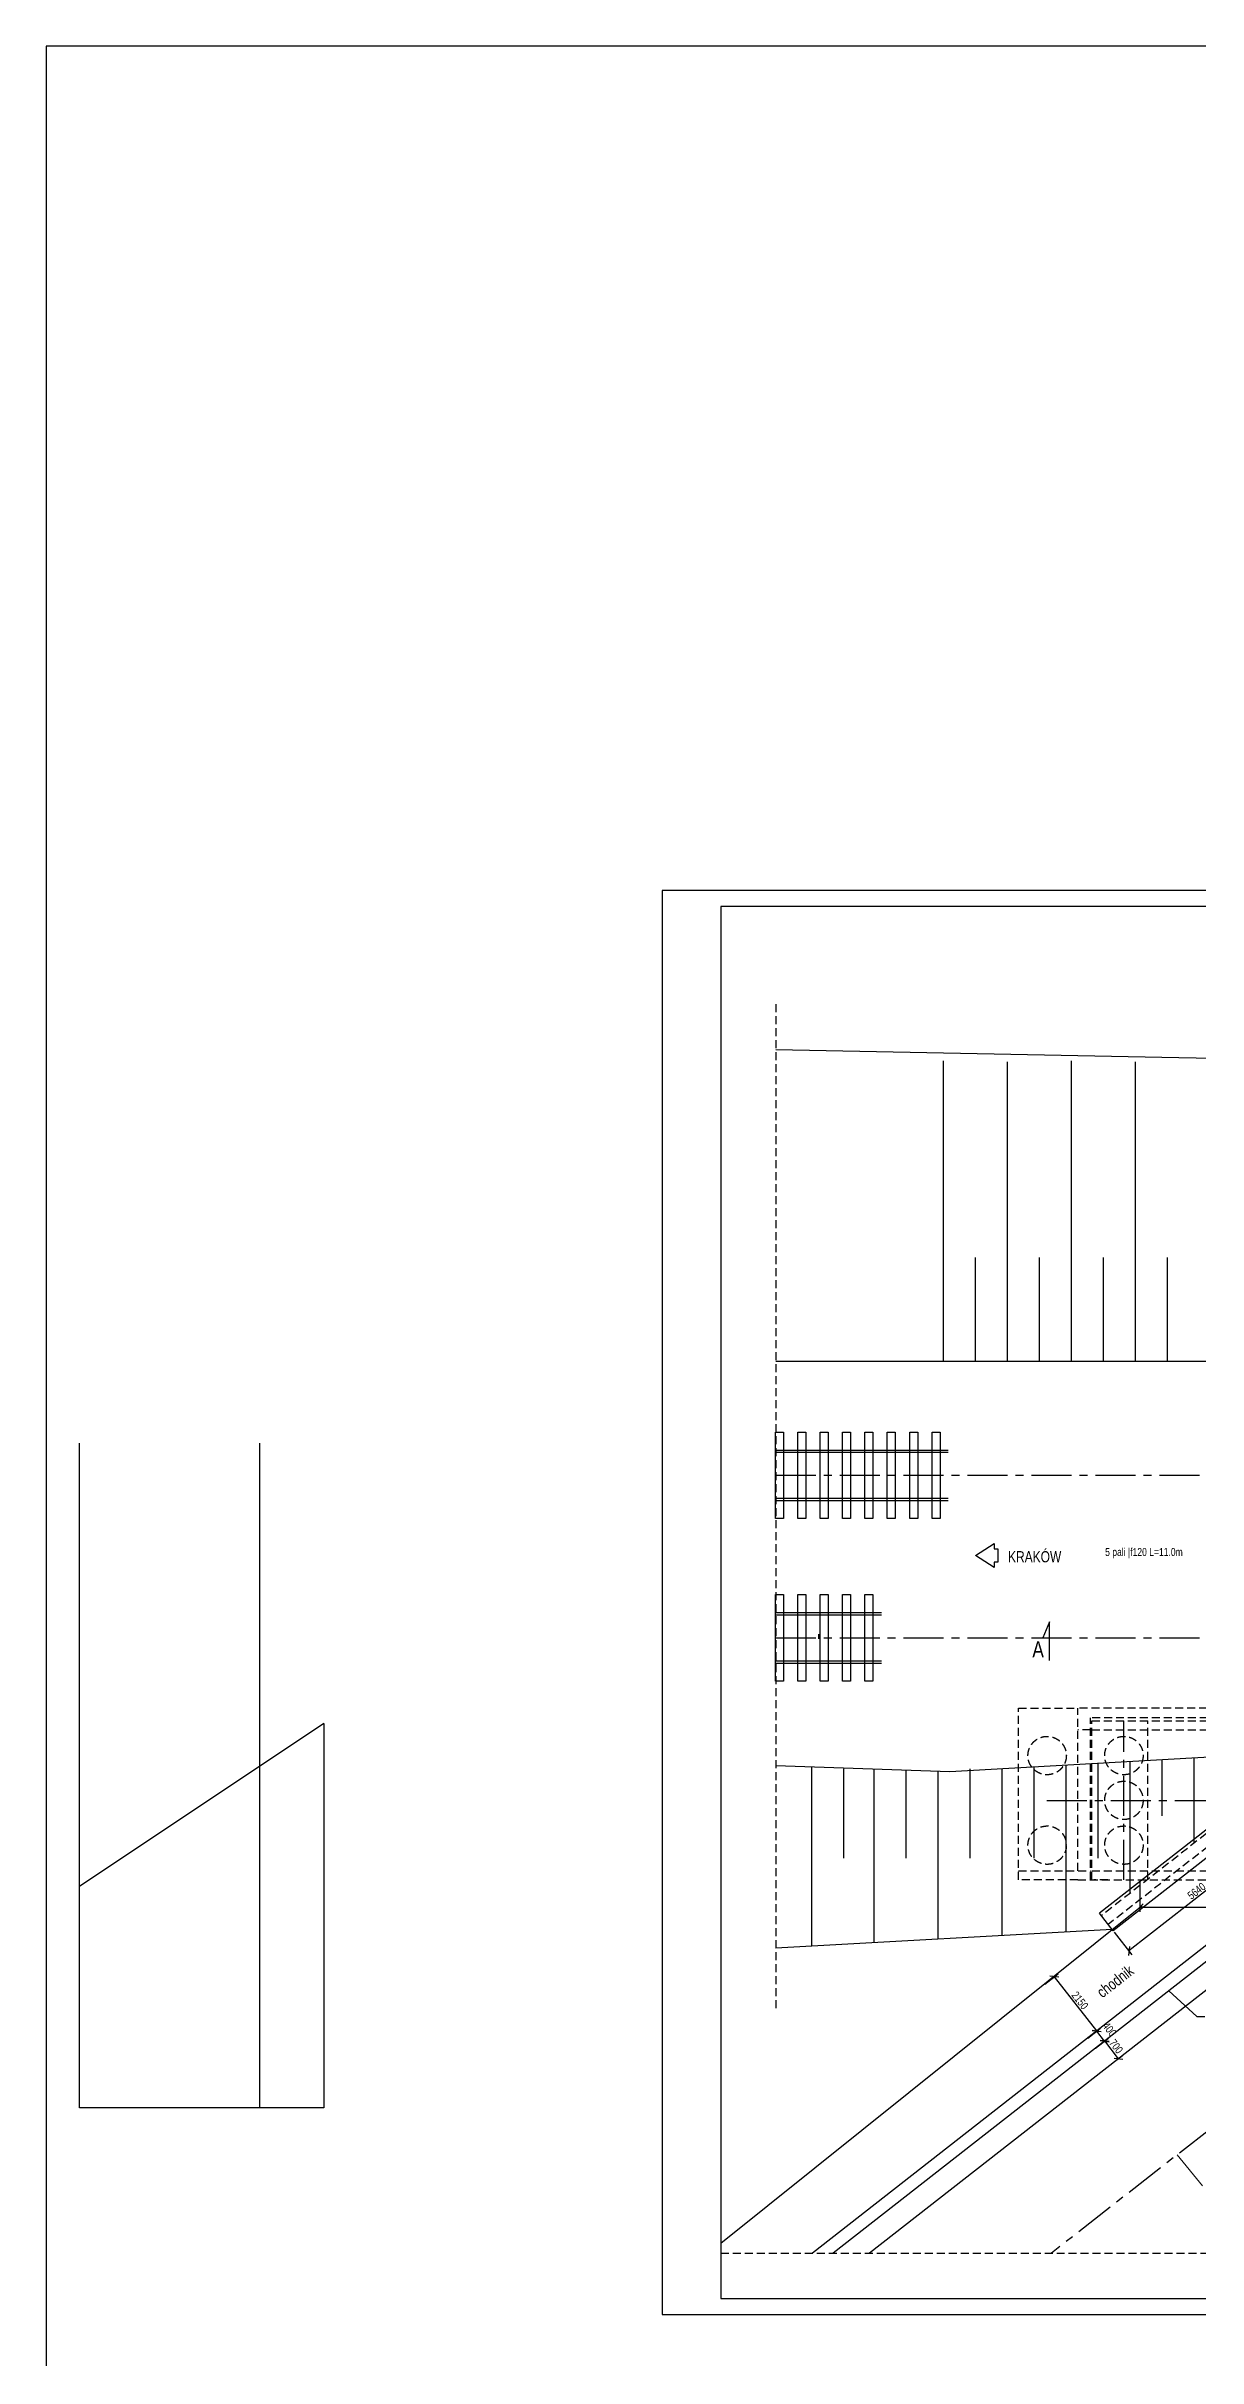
# Model space of a CAD drawing. Header units: millimetres. Extents: x -1069826 to 2704411, y -432732 to 412301.
# Drawn here: x 405111 to 441120, y 10285 to 82520 of the extents above; entities that cross this region are included whole.
import ezdxf
from ezdxf.enums import TextEntityAlignment as Align

# ---------------------------------------------------------------- set-up
doc = ezdxf.new("R2010")
doc.units = ezdxf.units.MM
doc.header["$LTSCALE"] = 1000
doc.header["$MEASUREMENT"] = 0
doc.linetypes.add('CENTER', pattern=[2, 1.25, -0.25, 0.25, -0.25])
doc.linetypes.add('HIDDEN', pattern=[0.375, 0.25, -0.125])
for name, color, linetype in [('0-RAM-L', 7, 'Continuous'), ('0-T', 7, 'Continuous'), ('61_RZEDNE-T', 7, 'Continuous'), ('AAA_WIADUKT', 7, 'Continuous'), ('DROGO-T', 7, 'Continuous'), ('DROGOWA', 7, 'Continuous')]:
    doc.layers.add(name, color=color, linetype=linetype)
doc.styles.add('CDMSTYLE', font='CDMSIMPL', dxfattribs={"width": 0.8, "bigfont": 'CDMBIGPL'})
doc.dimstyles.new('CDMOG-MM-100', dxfattribs={"dimscale": 100, "dimtxt": 2.5, "dimasz": 2, "dimexe": 1.5, "dimexo": 3, "dimgap": 0.5, "dimtad": 1, "dimdec": 0, "dimrnd": 1, "dimzin": 1, "dimdsep": 46, "dimtxsty": 'CDMSTYLE', "dimblk": 'OBLIQUE', "dimblk1": 'OBLIQUE', "dimblk2": 'OBLIQUE', "dimsah": 1, "dimcen": -2.5, "dimclrd": 9, "dimclre": 9, "dimclrt": 9, "dimadec": 0, "dimazin": 0, "dimtfac": 1, "dimtmove": 2, "dimatfit": 3, "dimldrblk": 'OBLIQUE', "dimfxl": 1, "dimtvp": 1, "dimtolj": 1, "dimtzin": 0, "dimarcsym": 0})
doc.dimstyles.new('CDMOG-MM-100$2', dxfattribs={"dimscale": 100, "dimtxt": 2.5, "dimasz": 2, "dimexe": 1.5, "dimexo": 5, "dimgap": 0.5, "dimtad": 1, "dimdec": 0, "dimrnd": 1, "dimzin": 1, "dimdsep": 46, "dimtxsty": 'CDMSTYLE', "dimblk": 'OBLIQUE', "dimblk1": 'CLOSED', "dimblk2": 'CLOSED', "dimsah": 1, "dimtsz": 1, "dimcen": -2.5, "dimclrd": 9, "dimclre": 9, "dimclrt": 9, "dimadec": 0, "dimazin": 0, "dimtfac": 1, "dimtmove": 2, "dimatfit": 3, "dimldrblk": 'CLOSED', "dimfxl": 1, "dimtvp": 1, "dimtolj": 1, "dimtzin": 0, "dimarcsym": 0})

# ---------------------------------------------------------------- blocks, each defined once
blk = doc.blocks.new('*D627')
at = {"color": 9, "linetype": 'ByBlock', "transparency": 16777216}
blk.add_arc((461161, 32784), 3007, 0, 37.99328, dxfattribs=at)
for points in [[(463628, 34457), (463680, 34498), (463531, 34635)], [(464202, 32984), (464135, 32984), (464168, 32784)]]:
    blk.add_solid(points, dxfattribs=at)
at = {"layer": 'Defpoints', "color": 0, "linetype": 'ByBlock', "transparency": 16777216}
for p in [(488819, 54388), (464095, 33443), (427923, 32784), (508072, 32784), (436541, 13553)]:
    blk.add_point(p, dxfattribs=at)
at = {"color": 9, "linetype": 'ByBlock', "transparency": 16777216, "insert": (464070, 34075), "char_height": 250, "attachment_point": 5, "rotation": 293.94536, "style": 'CDMSTYLE'}
blk.add_mtext('\\A1;38°', dxfattribs=at)
blk = doc.blocks.new('_CLOSED')
at = {"color": 0, "linetype": 'ByBlock'}
for p, q in [((-1, 0.17), (0, 0)), ((-1, 0.17), (-1, -0.17)), ((0, 0), (-1, -0.17))]:
    blk.add_line(p, q, dxfattribs=at)
blk = doc.blocks.new('_OBLIQUE')
at = {"color": 0, "linetype": 'ByBlock'}
blk.add_line((-0.5, -0.5), (0.5, 0.5), dxfattribs=at)
blk = doc.blocks.new('*D628')
at = {"color": 9, "linetype": 'ByBlock', "transparency": 16777216}
blk.add_arc((467665, 37864), 3487, 0, 37.99328, dxfattribs=at)
for points in [[(470510, 39832), (470563, 39873), (470413, 40011)], [(471186, 38064), (471119, 38064), (471152, 37864)]]:
    blk.add_solid(points, dxfattribs=at)
at = {"layer": 'Defpoints', "color": 0, "linetype": 'ByBlock', "transparency": 16777216}
for p in [(488819, 54388), (471067, 38628), (427923, 37864), (508072, 37864), (436541, 13553)]:
    blk.add_point(p, dxfattribs=at)
at = {"color": 9, "linetype": 'ByBlock', "transparency": 16777216, "insert": (471128, 39056), "char_height": 250, "attachment_point": 5, "rotation": 288.99664, "style": 'CDMSTYLE'}
blk.add_mtext('\\A1;38°', dxfattribs=at)
blk = doc.blocks.new('*D632')
at = {"color": 9, "linetype": 'ByBlock', "transparency": 16777216}
for p, q in [((439311, 25174), (439311, 24220)), ((470311, 25174), (470311, 24220)), ((439311, 24370), (470311, 24370))]:
    blk.add_line(p, q, dxfattribs=at)
at = {"layer": 'Defpoints', "color": 0, "linetype": 'ByBlock', "transparency": 16777216}
for p in [(439311, 25474), (470311, 25474), (470311, 24370)]:
    blk.add_point(p, dxfattribs=at)
at = {"color": 9, "linetype": 'ByBlock', "transparency": 16777216, "xscale": 200, "yscale": 200, "zscale": 200, "rotation": 180}
blk.add_blockref('_OBLIQUE', (439311, 24370), dxfattribs=at)
at = {"color": 9, "linetype": 'ByBlock', "transparency": 16777216, "xscale": 200, "yscale": 200, "zscale": 200}
blk.add_blockref('_OBLIQUE', (470311, 24370), dxfattribs=at)
at = {"color": 9, "linetype": 'ByBlock', "transparency": 16777216, "insert": (454811, 24545), "char_height": 250, "attachment_point": 5, "style": 'CDMSTYLE'}
blk.add_mtext('\\A1;31000', dxfattribs=at)
blk = doc.blocks.new('*D634')
at = {"color": 9, "linetype": 'ByBlock', "transparency": 16777216}
for p, q in [((444569, 25151), (444741, 25284)), ((445050, 24638), (444623, 25192)), ((444997, 24597), (445169, 24730))]:
    blk.add_line(p, q, dxfattribs=at)
at = {"layer": 'Defpoints', "color": 0, "linetype": 'ByBlock', "transparency": 16777216}
for p in [(444332, 24968), (444623, 25192), (444760, 24414)]:
    blk.add_point(p, dxfattribs=at)
at = {"color": 9, "linetype": 'ByBlock', "transparency": 16777216, "xscale": 200, "yscale": 200, "zscale": 200}
for p, rotation in [((444623, 25192), 127.6718535673757), ((445050, 24638), 307.6718535673757)]:
    blk.add_blockref('_OBLIQUE', p, dxfattribs=dict(at, rotation=rotation))
at = {"color": 9, "linetype": 'ByBlock', "transparency": 16777216, "insert": (444975, 25022), "char_height": 250, "attachment_point": 5, "rotation": 307.67185, "style": 'CDMSTYLE'}
blk.add_mtext('\\A1;700', dxfattribs=at)
blk = doc.blocks.new('*D638')
at = {"color": 9, "linetype": 'ByBlock', "transparency": 16777216}
for p, q in [((444086, 25281), (444489, 25591)), ((444614, 25183), (444370, 25500)), ((444330, 24964), (444733, 25274))]:
    blk.add_line(p, q, dxfattribs=at)
at = {"layer": 'Defpoints', "color": 0, "linetype": 'ByBlock', "transparency": 16777216}
for p in [(444370, 25500), (443848, 25098), (444093, 24781)]:
    blk.add_point(p, dxfattribs=at)
at = {"color": 9, "linetype": 'ByBlock', "transparency": 16777216, "xscale": 200, "yscale": 200, "zscale": 200}
for p, rotation in [((444370, 25500), 127.6182843660965), ((444614, 25183), 307.6182843660965)]:
    blk.add_blockref('_OBLIQUE', p, dxfattribs=dict(at, rotation=rotation))
at = {"color": 9, "linetype": 'ByBlock', "transparency": 16777216, "insert": (444769, 25555), "char_height": 250, "attachment_point": 5, "rotation": 307.61828, "style": 'CDMSTYLE'}
blk.add_mtext('\\A1;400', dxfattribs=at)
blk = doc.blocks.new('*D639')
at = {"color": 9, "linetype": 'ByBlock', "transparency": 16777216}
for p, q in [((442751, 26969), (443163, 27291)), ((444368, 25504), (443045, 27198)), ((444075, 25275), (444486, 25596))]:
    blk.add_line(p, q, dxfattribs=at)
at = {"layer": 'Defpoints', "color": 0, "linetype": 'ByBlock', "transparency": 16777216}
for p in [(442515, 26784), (443045, 27198), (443838, 25090)]:
    blk.add_point(p, dxfattribs=at)
at = {"color": 9, "linetype": 'ByBlock', "transparency": 16777216, "xscale": 200, "yscale": 200, "zscale": 200}
for p, rotation in [((443045, 27198), 127.9932772982286), ((444368, 25504), 307.9932772982286)]:
    blk.add_blockref('_OBLIQUE', p, dxfattribs=dict(at, rotation=rotation))
at = {"color": 9, "linetype": 'ByBlock', "transparency": 16777216, "insert": (443844, 26459), "char_height": 250, "attachment_point": 5, "rotation": 307.99328, "style": 'CDMSTYLE'}
blk.add_mtext('\\A1;2150', dxfattribs=at)
blk = doc.blocks.new('*D879')
at = {"color": 9, "linetype": 'ByBlock', "transparency": 16777216}
for p, q in [((443411, 26470), (438966, 22998)), ((438505, 23588), (439058, 22879))]:
    blk.add_line(p, q, dxfattribs=at)
at = {"layer": 'Defpoints', "color": 0, "linetype": 'ByBlock', "transparency": 16777216}
for p in [(442765, 27297), (438320, 23825), (438966, 22998)]:
    blk.add_point(p, dxfattribs=at)
at = {"color": 9, "linetype": 'ByBlock', "transparency": 16777216, "xscale": 200, "yscale": 200, "zscale": 200}
for p, rotation in [((443411, 26470), 37.99327729822876), ((438966, 22998), 217.9932772982288)]:
    blk.add_blockref('_OBLIQUE', p, dxfattribs=dict(at, rotation=rotation))
at = {"color": 9, "linetype": 'ByBlock', "transparency": 16777216, "insert": (441081, 24871), "char_height": 250, "attachment_point": 5, "rotation": 37.99328, "style": 'CDMSTYLE'}
blk.add_mtext('\\A1;5640', dxfattribs=at)

msp = doc.modelspace()

# ---------------------------------------------------------------- linework, layer by layer
at = {"color": 4, "linetype": 'Continuous'}
msp.add_lwpolyline([(405110.9164, -105857.2506), (868914.3571, -105857.2506), (868914.3571, 82519.943), (405110.9164, 82519.943)], close=True, dxfattribs=at)
at = {"layer": '0-RAM-L', "color": 3, "linetype": 'Continuous'}
for points in [[(424374.6085, 11639.6098), (510645.0912, 11639.6098), (510645.0912, 56135.9303), (424374.6085, 56135.9303)], [(426207.1096, 12139.6098), (510145.0912, 12139.6098), (510145.0912, 55635.9303), (426207.1096, 55635.9303)]]:
    msp.add_lwpolyline(points, close=True, dxfattribs=at)
at = {"layer": '0-T', "color": 9, "linetype": 'HIDDEN'}
for p, q in [((427922.5601, 52586.7137), (427922.5601, 21194.1137)), ((426207.1096, 13553.3573), (471005.9452, 13553.3573))]:
    msp.add_line(p, q, dxfattribs=at)
at = {"layer": '0-T', "color": 9, "linetype": 'Continuous'}
for p, q in [((433172.923, 41420.3129), (433172.923, 50817.9072)), ((435172.923, 41420.3129), (435172.923, 50777.5391)), ((437172.923, 41420.3129), (437172.923, 50817.9072)), ((439172.923, 41420.3129), (439172.923, 50777.5391)), ((434172.923, 41420.3129), (434172.923, 44672.7087)), ((436172.923, 41420.3129), (436172.923, 44672.7087)), ((438172.923, 41420.3129), (438172.923, 44672.7087)), ((440172.923, 41420.3129), (440172.923, 44672.7087)), ((450673.5781, 41420.3129), (427922.5601, 41420.3129)), ((429272.322, 32753.998), (429272.322, 32893.587)), ((438991.4097, 28912.6972), (438991.4097, 24793.5405)), ((439991.4097, 28968.7067), (439991.4097, 27218.9492)), ((440991.4097, 29024.7162), (440991.4097, 26355.7339)), ((429036.517, 28747.7898), (429036.517, 23148.7701)), ((430036.517, 28686.6071), (430036.517, 25901.4079)), ((430991.4097, 28679.8361), (430991.4097, 23257.2212)), ((431991.4097, 28645.0753), (431991.4097, 25901.4079)), ((432991.4097, 28610.3145), (432991.4097, 23368.1747)), ((433991.4097, 28686.6071), (433991.4097, 25901.4079)), ((434991.4097, 28688.6593), (434991.4097, 23479.1282)), ((435991.4097, 28744.6688), (435991.4097, 25901.4079)), ((436991.4097, 28800.6783), (436991.4097, 23590.0817)), ((437991.4097, 28856.6878), (437991.4097, 25901.4079))]:
    msp.add_line(p, q, dxfattribs=at)
at = {"layer": '0-T', "color": 1, "linetype": 'Continuous'}
for p, q in [((413789.6449, 30100.6853), (406149.6449, 25007.352)), ((445697.2085, 29270.0766), (439419.4892, 24366.5708))]:
    msp.add_line(p, q, dxfattribs=at)
at = {"layer": '0-T', "color": 3, "linetype": 'Continuous'}
msp.add_lwpolyline([(434866.8174, 35150.8874), (434748.2874, 35150.8874), (434748.2874, 34984.2207), (434164.954, 35359.2207), (434748.2874, 35734.2207), (434748.2874, 35567.5541), (434866.8174, 35567.5541), (434866.8174, 35150.8874)], dxfattribs=at)
at = {"layer": '61_RZEDNE-T', "color": 9, "linetype": 'Continuous', "flags": 128}
for points in [[(459622.2455, 48927.4973), (452281.2193, 50674.4329), (439997.0248, 50922.3779), (427922.5601, 51155.6357)], [(444260.4976, 29207.8161), (433362.3926, 28597.4189), (427922.5601, 28786.5118)], [(438444.4122, 23670.6895), (427922.5601, 23086.9714)]]:
    msp.add_lwpolyline(points, dxfattribs=at)
at = {"layer": '61_RZEDNE-T', "color": 40, "linetype": 'HIDDEN'}
for centre in [(436409.3048, 29103.7925), (438809.3048, 29103.7925), (438809.3048, 27703.7925), (436409.3048, 26303.7925), (438809.3048, 26303.7925)]:
    msp.add_circle(centre, 600, dxfattribs=at)
at = {"layer": 'AAA_WIADUKT', "color": 9, "linetype": 'Continuous', "lineweight": 25}
for p, q in [((481346.6822, 54387.6234), (429068.5627, 13553.3573)), ((481996.4875, 54387.6234), (429718.368, 13553.3573)), ((427922.5601, 38651.2925), (433310.3584, 38651.2925)), ((427922.5601, 38581.2925), (433310.3584, 38581.2925)), ((427922.5601, 37146.2925), (433310.3584, 37146.2925)), ((427922.5601, 37076.2925), (433310.3584, 37076.2925)), ((427922.5601, 33571.2925), (431230.6721, 33571.2925)), ((427922.5601, 33501.2925), (431230.6721, 33501.2925)), ((427922.5601, 32066.2925), (431230.6721, 32066.2925)), ((427922.5601, 31996.2925), (431230.6721, 31996.2925))]:
    msp.add_line(p, q, dxfattribs=at)
at = {"layer": 'AAA_WIADUKT', "color": 1, "linetype": 'Continuous', "lineweight": 25}
for p, q in [((483133.6468, 54387.6234), (430855.5272, 13553.3573)), ((477853.9788, 54387.6234), (438473.7897, 23627.888)), ((443963.2166, 28803.8925), (438042.8914, 24179.5461))]:
    msp.add_line(p, q, dxfattribs=at)
at = {"layer": 'AAA_WIADUKT', "color": 2, "linetype": 'CENTER', "lineweight": 25}
for p, q in [((488819.4431, 54387.6234), (436541.3235, 13553.3573)), ((427922.5601, 37863.7925), (508072.2176, 37863.7925)), ((427922.5601, 32783.7925), (508072.2176, 32783.7925))]:
    msp.add_line(p, q, dxfattribs=at)
at = {"layer": 'AAA_WIADUKT', "color": 40, "linetype": 'HIDDEN', "lineweight": 25}
for p, q in [((435509.3048, 30583.7925), (437369.3048, 30583.7925)), ((437809.3048, 30190.7925), (473009.3048, 30190.7925)), ((437809.3048, 29910.7925), (470809.3048, 29910.7925)), ((435509.3048, 25503.7925), (437769.3048, 25503.7925)), ((437809.3048, 25503.7925), (470809.3048, 25503.7925)), ((437369.3048, 25223.7925), (473009.3048, 25223.7925))]:
    msp.add_line(p, q, dxfattribs=at)
at = {"layer": 'AAA_WIADUKT', "color": 40, "linetype": 'HIDDEN'}
for p, q in [((435509.3048, 25223.7925), (435509.3048, 30583.7925)), ((442542.322, 30583.7925), (437369.3048, 30583.7925)), ((437369.3048, 25503.7925), (437369.3048, 30583.7925)), ((437769.3048, 29910.7925), (437369.3048, 29910.7925)), ((442562.322, 30283.7925), (437769.3048, 30283.7925)), ((437769.3048, 25223.7925), (437769.3048, 30283.7925)), ((437809.3048, 25223.7925), (437809.3048, 30190.7925)), ((439559.3048, 25223.7925), (439559.3048, 30190.7925)), ((437369.3048, 25223.7925), (435509.3048, 25223.7925)), ((438311.0658, 25223.7925), (437871.0658, 25223.7925))]:
    msp.add_line(p, q, dxfattribs=at)
at = {"layer": 'AAA_WIADUKT', "color": 1, "linetype": 'HIDDEN', "lineweight": 25}
for p, q in [((446412.322, 30589.9905), (438104.4483, 24100.7378)), ((446762.322, 30419.2586), (438319.8974, 23824.9088))]:
    msp.add_line(p, q, dxfattribs=at)
at = {"layer": 'AAA_WIADUKT', "color": 40, "linetype": 'CENTER'}
msp.add_line((438809.3048, 25223.7925), (438809.3048, 30190.7925), dxfattribs=at)
at = {"layer": 'AAA_WIADUKT', "color": 40, "linetype": 'CENTER', "lineweight": 25}
msp.add_line((436402.7952, 27703.7925), (476562.6168, 27703.7925), dxfattribs=at)
at = {"layer": 'AAA_WIADUKT', "color": 1, "linetype": 'Continuous'}
msp.add_line((438473.7897, 23627.888), (438042.8914, 24179.5461), dxfattribs=at)
at = {"layer": 'AAA_WIADUKT', "color": 9, "linetype": 'CENTER', "lineweight": 18}
msp.add_line((440475.9403, 16626.6734), (442994.2499, 13553.3573), dxfattribs=at)
at = {"layer": 'AAA_WIADUKT', "color": 4, "linetype": 'Continuous'}
msp.add_lwpolyline([(436484.0637, 32069.5068), (436484.0637, 33283.7925), (436269.778, 32783.7925), (436841.2065, 32783.7925)], dxfattribs=at)
at = {"layer": 'DROGO-T', "color": 9, "linetype": 'Continuous'}
for p, q in [((406149.6449, 18100.6853), (406149.6449, 38864.4448)), ((411789.6449, 18100.6853), (411789.6449, 38864.4448)), ((413789.6449, 30100.6853), (413789.6449, 18100.6853)), ((441094.2809, 20953.2933), (440217.0263, 21753.8245)), ((441094.2809, 20953.2933), (441336.0425, 20953.2933)), ((413789.6449, 18100.6853), (406149.6449, 18100.6853))]:
    msp.add_line(p, q, dxfattribs=at)
at = {"layer": 'DROGO-T', "color": 40, "linetype": 'Continuous'}
msp.add_line((440475.9403, 16626.6734), (440475.9403, 16626.6734), dxfattribs=at)
at = {"layer": 'DROGO-T', "color": 9, "linetype": 'Continuous'}
for points in [[(427910.7991, 36513.7925), (427910.7991, 39213.7925), (428160.7991, 39213.7925), (428160.7991, 36513.7925)], [(428610.7991, 36513.7925), (428610.7991, 39213.7925), (428860.7991, 39213.7925), (428860.7991, 36513.7925)], [(429310.7991, 36513.7925), (429310.7991, 39213.7925), (429560.7991, 39213.7925), (429560.7991, 36513.7925)], [(430010.7991, 36513.7925), (430010.7991, 39213.7925), (430260.7991, 39213.7925), (430260.7991, 36513.7925)], [(430710.7991, 36513.7925), (430710.7991, 39213.7925), (430960.7991, 39213.7925), (430960.7991, 36513.7925)], [(431410.7991, 36513.7925), (431410.7991, 39213.7925), (431660.7991, 39213.7925), (431660.7991, 36513.7925)], [(432110.7991, 36513.7925), (432110.7991, 39213.7925), (432360.7991, 39213.7925), (432360.7991, 36513.7925)], [(432810.7991, 36513.7925), (432810.7991, 39213.7925), (433060.7991, 39213.7925), (433060.7991, 36513.7925)], [(427910.7991, 31433.7925), (427910.7991, 34133.7925), (428160.7991, 34133.7925), (428160.7991, 31433.7925)], [(428610.7991, 31433.7925), (428610.7991, 34133.7925), (428860.7991, 34133.7925), (428860.7991, 31433.7925)], [(429310.7991, 31433.7925), (429310.7991, 34133.7925), (429560.7991, 34133.7925), (429560.7991, 31433.7925)], [(430010.7991, 31433.7925), (430010.7991, 34133.7925), (430260.7991, 34133.7925), (430260.7991, 31433.7925)], [(430710.7991, 31433.7925), (430710.7991, 34133.7925), (430960.7991, 34133.7925), (430960.7991, 31433.7925)]]:
    msp.add_lwpolyline(points, close=True, dxfattribs=at)
at = {"layer": 'DROGOWA', "color": 9, "lineweight": 30, "ltscale": 0.1}
msp.add_line((426207.1096, 13864.2704), (439378.4146, 24419.1567), dxfattribs=at)

# ---------------------------------------------------------------- texts
at = {"layer": '0-T', "color": 1, "linetype": 'Continuous', "style": 'CDMSTYLE', "width": 0.8}
msp.add_text('5 pali |f120 L=11.0m', height=250, dxfattribs=at).set_placement((438223.1587, 35340.3845))
at = {"layer": 'AAA_WIADUKT', "color": 4, "linetype": 'Continuous', "style": 'CDMSTYLE', "width": 0.8}
msp.add_text('A', height=500, dxfattribs=at).set_placement((436126.9208, 32426.6496), align=Align.MIDDLE)
at = {"layer": 'DROGO-T', "color": 3, "linetype": 'Continuous', "style": 'CDMSTYLE', "width": 0.8}
msp.add_text('KRAKÓW', height=350, dxfattribs=at).set_placement((435187.0404, 35141.5197))
msp.add_text('chodnik', height=350, rotation=37.965400125, dxfattribs=at).set_placement((438135.9694, 21512.5458))

# ---------------------------------------------------------------- dimensions: what is measured, and where the dimension line sits
at = {"layer": '0-T', "color": 9, "linetype": 'Continuous'}
dim = msp.add_linear_dim(base=(470311.0658, 24370.4111), p1=(439311.0658, 25473.7925), p2=(470311.0658, 25473.7925), dimstyle='CDMOG-MM-100', dxfattribs=at)
dim.commit()
dim.dimension.update_dxf_attribs({"geometry": '*D632', "text_midpoint": (454811.0658, 24545.4111)})
for p1, p2, distance, picture, middle in [((437428.6985, 20083.4316), (436105.2251, 21777.8101), -672.4197, '*D639', (437434.7988, 21452.2662)), ((437683.0342, 19774.5317), (437438.8698, 20091.3764), -658.517, '*D638', (438359.7931, 20548.5508)), ((438350.076, 19407.3245), (437922.2725, 19961.3999), -367.4882, '*D634', (438565.5666, 20015.8975))]:
    dim = msp.add_aligned_dim(p1=p1, p2=p2, distance=distance, dimstyle='CDMOG-MM-100', dxfattribs=at)
    dim.commit()
    dim.dimension.update_dxf_attribs({"geometry": picture, "text_midpoint": middle, "insert": (-6409.5011, -5006.4401)})
at = {"layer": 'DROGO-T', "color": 1, "linetype": 'Continuous'}
dim = msp.add_angular_dim_2l(base=(464095.2057, 33443.1051), line1=((488819.4431, 54387.6234), (436541.3235, 13553.3573)), line2=((427922.5601, 32783.7925), (508072.2176, 32783.7925)), dimstyle='CDMOG-MM-100$2', override={"dimazin": 1}, dxfattribs=at)
dim.commit()
dim.dimension.update_dxf_attribs({"geometry": '*D627', "text_midpoint": (464069.6691, 34075.4435), "dimtype": 162})
dim = msp.add_angular_dim_2l(base=(471067.3688, 38628.3775), line1=((488819.4431, 54387.6234), (436541.3235, 13553.3573)), line2=((427922.5601, 37863.7925), (508072.2176, 37863.7925)), dimstyle='CDMOG-MM-100$2', override={"dimazin": 1}, dxfattribs=at)
dim.commit()
dim.dimension.update_dxf_attribs({"geometry": '*D628', "text_midpoint": (471127.7506, 39055.9588)})
at = {"layer": 'DROGO-T', "color": 4, "linetype": 'Continuous'}
dim = msp.add_linear_dim(base=(438966.1242, 22997.5761), p1=(442764.9511, 27296.9255), p2=(438319.8974, 23824.9088), angle=37.993277298, dimstyle='CDMOG-MM-100', override={"dimse1": 1}, dxfattribs=at)
dim.commit()
dim.dimension.update_dxf_attribs({"geometry": '*D879', "text_midpoint": (441080.9264, 24871.499)})

doc.saveas('drawing.dxf')
